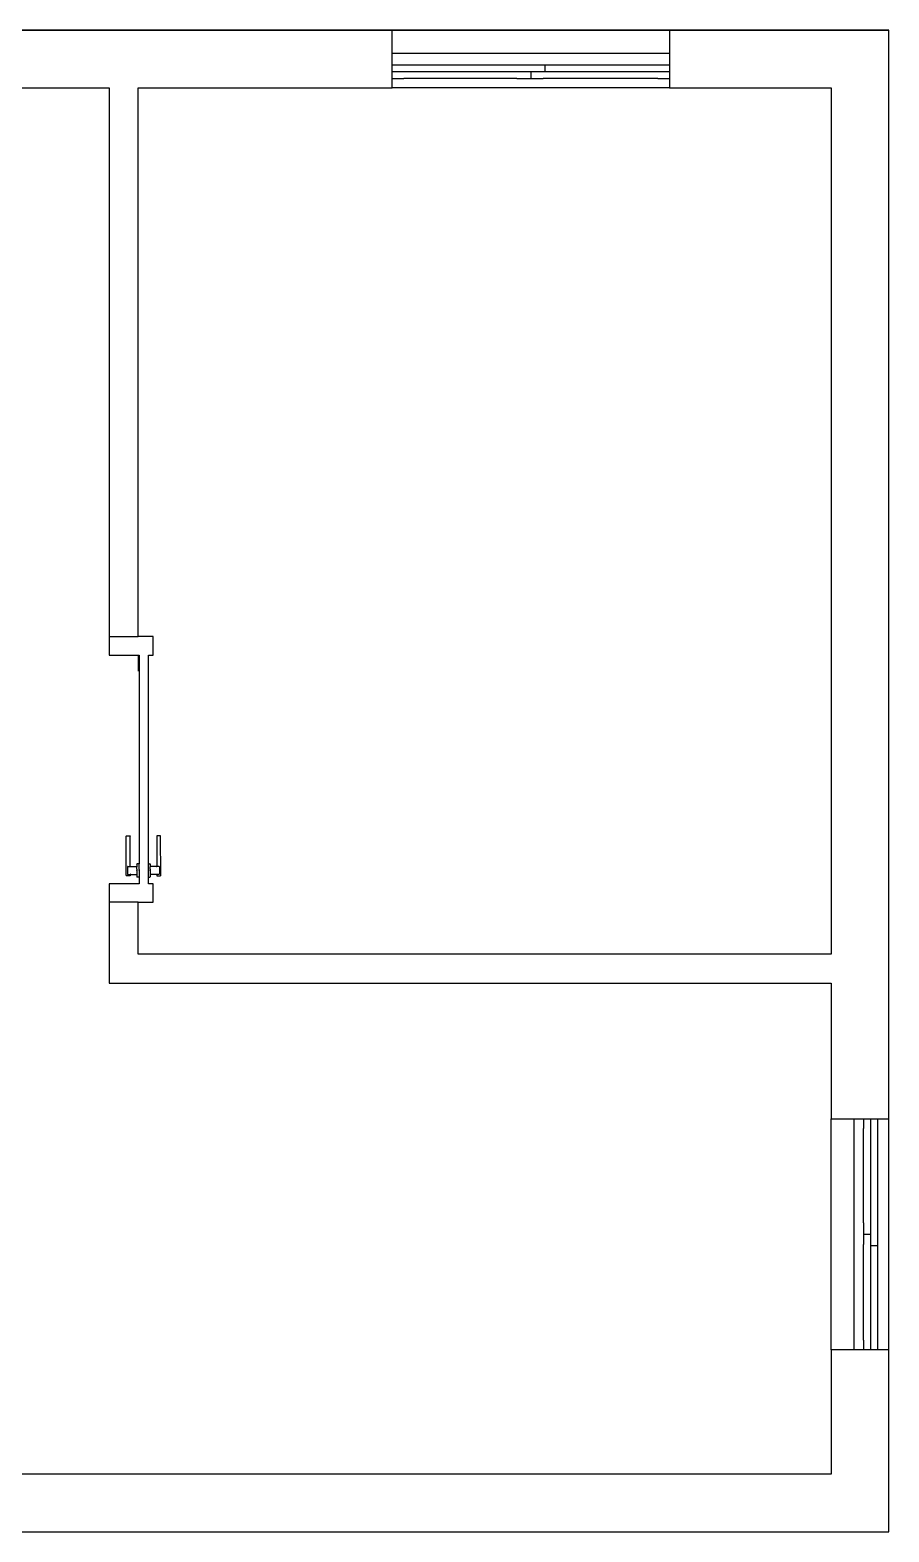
# Model space of a CAD drawing. Header units: millimetres. Extents: x -27866 to 69340, y 57830 to 119705.
# Drawn here: x 5653 to 9371, y 113205 to 119705 of the extents above; entities that cross this region are included whole.
import ezdxf

# ---------------------------------------------------------------- set-up
doc = ezdxf.new("R2010")
doc.units = ezdxf.units.MM
doc.layers.add('SectionCutEdges', color=7, linetype='Continuous')

msp = doc.modelspace()

# ---------------------------------------------------------------- linework, layer by layer
for p, q in [((1120.79975, 119705.38105), (9370.79975, 119705.38105)), ((8420.79975, 119705.38105), (7220.79975, 119705.38105)), ((7220.79975, 119605.38105), (8420.79975, 119605.38105)), ((7220.79975, 119555.38105), (7880.79975, 119555.38105)), ((7760.79975, 119495.38105), (7270.79975, 119495.38105)), ((8370.79975, 119495.38105), (7873.58862, 119495.38105)), ((7880.79975, 119525.38105), (8420.79975, 119525.38105)), ((8420.79975, 119455.38105), (7220.79975, 119455.38105)), ((6120.79975, 116999.87009), (6120.79975, 116930.38105)), ((6069.84219, 116216.64066), (6069.88079, 116216.93836)), ((6070.07507, 116046.44083), (6069.84219, 116216.64066)), ((6069.88079, 116216.93836), (6069.99478, 116217.21588)), ((6069.99478, 116217.21588), (6070.17638, 116217.45431)), ((6070.17638, 116217.45431), (6070.41322, 116217.63741)), ((6070.41322, 116217.63741), (6070.68917, 116217.75269)), ((6070.68917, 116217.75269), (6070.98541, 116217.7923)), ((6070.98541, 116217.7923), (6085.8678, 116217.81362)), ((6085.8678, 116217.81362), (6086.16415, 116217.77486)), ((6086.16415, 116217.77486), (6086.44041, 116217.66037)), ((6086.44041, 116217.66037), (6086.67775, 116217.47795)), ((6086.67775, 116217.47795), (6086.86001, 116217.24004)), ((6086.86001, 116217.24004), (6086.97476, 116216.96285)), ((6086.97476, 116216.96285), (6087.01417, 116216.66526)), ((6087.1546, 116085.52615), (6087.01417, 116216.66526)), ((6201.48757, 116216.69242), (6201.43282, 116085.43834)), ((6201.52655, 116216.99006), (6201.48757, 116216.69242)), ((6201.64088, 116217.26744), (6201.52655, 116216.99006)), ((6201.82278, 116217.50563), (6201.64088, 116217.26744)), ((6202.05986, 116217.68841), (6201.82278, 116217.50563)), ((6202.33595, 116217.80333), (6202.05986, 116217.68841)), ((6202.63224, 116217.84255), (6202.33595, 116217.80333)), ((6217.51464, 116217.84421), (6202.63224, 116217.84255)), ((6217.81094, 116217.80506), (6217.51464, 116217.84421)), ((6218.08706, 116217.69021), (6217.81094, 116217.80506)), ((6218.32418, 116217.50748), (6218.08706, 116217.69021)), ((6218.50613, 116217.26932), (6218.32418, 116217.50748)), ((6218.62053, 116216.99198), (6218.50613, 116217.26932)), ((6218.65957, 116216.69434), (6218.62053, 116216.99198)), ((6218.67863, 116046.49434), (6218.65957, 116216.69434)), ((6115.79936, 116095.95638), (6115.77568, 116084.75397)), ((6115.79936, 116095.95638), (6115.83796, 116096.25407)), ((6115.83796, 116096.25407), (6115.95195, 116096.53159)), ((6115.95195, 116096.53159), (6116.13355, 116096.77003)), ((6116.13355, 116096.77003), (6116.3704, 116096.95312)), ((6116.3704, 116096.95312), (6116.64634, 116097.0684)), ((6116.64634, 116097.0684), (6116.94259, 116097.10801)), ((6125.44867, 116097.1202), (6116.94259, 116097.10801)), ((6125.74502, 116097.08144), (6125.44867, 116097.1202)), ((6125.78109, 116097.06649), (6125.74502, 116097.08144)), ((6165.78109, 116097.08842), (6171.73616, 116097.08909)), ((6172.03246, 116097.04994), (6171.73616, 116097.08909)), ((6172.30858, 116096.93508), (6172.03246, 116097.04994)), ((6172.54569, 116096.75235), (6172.30858, 116096.93508)), ((6172.72765, 116096.5142), (6172.54569, 116096.75235)), ((6172.84205, 116096.23685), (6172.72765, 116096.5142)), ((6172.88109, 116095.93922), (6172.84205, 116096.23685)), ((6172.88109, 116095.93922), (6172.92135, 116084.73686)), ((6070.07507, 116046.44083), (6070.11448, 116046.14324)), ((6070.11448, 116046.14324), (6070.22923, 116045.86605)), ((6070.22923, 116045.86605), (6070.41148, 116045.62814)), ((6070.64883, 116045.44572), (6070.41148, 116045.62814)), ((6070.92509, 116045.33123), (6070.64883, 116045.44572)), ((6071.22144, 116045.29247), (6070.92509, 116045.33123)), ((6086.10383, 116045.31379), (6071.22144, 116045.29247)), ((6075.78574, 116084.69669), (6075.74714, 116084.39899)), ((6075.74714, 116084.39899), (6075.79119, 116052.19902)), ((6075.89972, 116084.97421), (6075.78574, 116084.69669)), ((6075.83061, 116051.90144), (6075.79119, 116052.19902)), ((6075.83061, 116051.90144), (6075.94536, 116051.62424)), ((6076.08133, 116085.21264), (6075.89972, 116084.97421)), ((6076.12761, 116051.38633), (6075.94536, 116051.62424)), ((6076.31817, 116085.39574), (6076.08133, 116085.21264)), ((6076.36496, 116051.20391), (6076.12761, 116051.38633)), ((6076.31817, 116085.39574), (6076.59412, 116085.51102)), ((6076.64122, 116051.08942), (6076.36496, 116051.20391)), ((6076.59412, 116085.51102), (6076.89036, 116085.55063)), ((6076.93757, 116051.05066), (6076.64122, 116051.08942)), ((6076.89036, 116085.55063), (6086.04875, 116085.56375)), ((6076.93757, 116051.05066), (6086.09596, 116051.06378)), ((6086.3451, 116085.52499), (6086.04875, 116085.56375)), ((6086.09596, 116051.06378), (6086.39225, 116051.06421)), ((6086.40007, 116045.3534), (6086.10383, 116045.31379)), ((6086.56471, 116085.5253), (6086.3451, 116085.52499)), ((6086.61181, 116051.10371), (6086.39225, 116051.06421)), ((6086.40007, 116045.3534), (6086.67601, 116045.46868)), ((6086.62121, 116085.52538), (6086.56471, 116085.5253)), ((6086.61181, 116051.10371), (6086.6683, 116051.10379)), ((6086.62121, 116085.52538), (6086.64134, 116085.5646)), ((6086.8583, 116085.52572), (6086.62121, 116085.52538)), ((6086.64134, 116085.5646), (6086.8583, 116085.52572)), ((6086.6683, 116051.10379), (6086.68855, 116051.06463)), ((6086.67601, 116045.46868), (6086.91286, 116045.65177)), ((6086.90545, 116051.06494), (6086.68855, 116051.06463)), ((6086.8583, 116085.52572), (6087.04018, 116085.56517)), ((6087.09256, 116051.1044), (6086.90545, 116051.06494)), ((6087.09446, 116045.89021), (6086.91286, 116045.65177)), ((6087.04018, 116085.56517), (6087.1546, 116085.52615)), ((6087.20175, 116051.06537), (6087.09256, 116051.1044)), ((6087.09446, 116045.89021), (6087.20845, 116046.16773)), ((6087.1546, 116085.52615), (6087.19355, 116085.56539)), ((6087.1546, 116085.52615), (6087.15475, 116085.41126)), ((6087.15475, 116085.41126), (6087.19387, 116085.33562)), ((6087.15492, 116085.29304), (6087.19387, 116085.33562)), ((6087.155, 116085.22851), (6087.15492, 116085.29304)), ((6087.155, 116085.22851), (6087.1943, 116085.02145)), ((6087.1554, 116084.93864), (6087.17379, 116084.99036)), ((6087.1554, 116084.93864), (6087.15571, 116084.71298)), ((6087.15571, 116084.71298), (6087.19512, 116084.41539)), ((6087.17379, 116084.99036), (6087.1943, 116085.02145)), ((6087.19355, 116085.56539), (6087.45828, 116085.52658)), ((6087.19512, 116084.41539), (6087.19387, 116085.33562)), ((6087.19387, 116085.33562), (6087.19512, 116084.41539)), ((6087.23373, 116084.71309), (6087.19512, 116084.41539)), ((6087.23959, 116051.91778), (6087.20089, 116051.69206)), ((6087.20089, 116051.69206), (6087.21942, 116051.64039)), ((6087.24001, 116051.60936), (6087.20129, 116051.40219)), ((6087.20129, 116051.40219), (6087.20138, 116051.33766)), ((6087.20138, 116051.33766), (6087.24044, 116051.29519)), ((6087.24044, 116051.29519), (6087.20154, 116051.21944)), ((6087.20154, 116051.21944), (6087.20175, 116051.06537)), ((6087.20175, 116051.06537), (6087.24076, 116051.06542)), ((6087.20175, 116051.06537), (6087.24705, 116046.46543)), ((6087.24705, 116046.46543), (6087.20845, 116046.16773)), ((6087.21942, 116051.64039), (6087.24001, 116051.60936)), ((6087.34771, 116084.99061), (6087.23373, 116084.71309)), ((6087.24044, 116051.29519), (6087.23959, 116051.91778)), ((6087.23959, 116051.91778), (6087.24044, 116051.29519)), ((6087.24076, 116051.06542), (6087.50538, 116051.10499)), ((6087.39334, 116051.64064), (6087.2786, 116051.91784)), ((6087.47888, 116085.22897), (6087.34771, 116084.99061)), ((6087.52517, 116051.40266), (6087.39334, 116051.64064)), ((6087.45828, 116085.52658), (6087.66774, 116085.56607)), ((6087.52932, 116085.22904), (6087.47888, 116085.22897)), ((6087.50538, 116051.10499), (6087.71495, 116051.0661)), ((6087.5756, 116051.40273), (6087.52517, 116051.40266)), ((6087.70765, 116085.41205), (6087.52932, 116085.22904)), ((6087.75443, 116051.22023), (6087.5756, 116051.40273)), ((6087.77506, 116085.52704), (6087.66774, 116085.56607)), ((6087.76616, 116085.41214), (6087.70765, 116085.41205)), ((6087.82215, 116051.10544), (6087.71495, 116051.0661)), ((6087.81295, 116051.22031), (6087.75443, 116051.22023)), ((6087.97419, 116085.52732), (6087.76616, 116085.41214)), ((6087.97419, 116085.52732), (6087.77506, 116085.52704)), ((6088.02129, 116051.10573), (6087.81295, 116051.22031)), ((6088.02129, 116051.10573), (6087.82215, 116051.10544)), ((6087.97419, 116085.52732), (6088.0316, 116085.56659)), ((6088.04211, 116085.52742), (6087.97419, 116085.52732)), ((6088.08921, 116051.10582), (6088.02129, 116051.10573)), ((6088.02129, 116051.10573), (6088.07881, 116051.06662)), ((6088.0316, 116085.56659), (6088.26033, 116085.56692)), ((6088.26033, 116085.56692), (6088.04211, 116085.52742)), ((6088.07881, 116051.06662), (6088.30754, 116051.06695)), ((6088.30754, 116051.06695), (6088.08921, 116051.10582)), ((6088.26033, 116085.56692), (6114.66872, 116085.60475)), ((6088.30754, 116051.06695), (6114.71593, 116051.10478)), ((6114.96507, 116085.56599), (6114.66872, 116085.60475)), ((6115.01217, 116051.14439), (6114.71593, 116051.10478)), ((6115.24133, 116085.4515), (6114.96507, 116085.56599)), ((6115.28812, 116051.25967), (6115.01217, 116051.14439)), ((6115.47868, 116085.26908), (6115.24133, 116085.4515)), ((6115.52496, 116051.44277), (6115.28812, 116051.25967)), ((6115.47868, 116085.26908), (6115.66094, 116085.03117)), ((6115.70657, 116051.6812), (6115.52496, 116051.44277)), ((6115.66094, 116085.03117), (6115.77568, 116084.75397)), ((6115.82055, 116051.95872), (6115.70657, 116051.6812)), ((6115.77568, 116084.75397), (6115.8151, 116084.45639)), ((6115.82989, 116073.64235), (6115.8151, 116084.45639)), ((6115.85915, 116052.25642), (6115.82055, 116051.95872)), ((6115.82055, 116051.95872), (6115.87489, 116040.75643)), ((6115.82989, 116073.64235), (6115.86907, 116073.52131)), ((6115.83064, 116073.09566), (6115.8693, 116073.35243)), ((6115.83064, 116073.09566), (6115.87001, 116072.83572)), ((6115.83183, 116072.22599), (6115.87001, 116072.83572)), ((6115.87113, 116072.01376), (6115.83183, 116072.22599)), ((6115.87113, 116072.01376), (6115.83338, 116071.09261)), ((6115.8726, 116070.94256), (6115.83338, 116071.09261)), ((6115.8726, 116070.94256), (6115.83519, 116069.77277)), ((6115.83519, 116069.77277), (6115.8743, 116069.69512)), ((6115.83713, 116068.3564), (6115.8743, 116069.69512)), ((6115.83713, 116068.3564), (6115.87797, 116067.01779)), ((6115.83906, 116066.94004), (6115.87797, 116067.01779)), ((6115.83906, 116066.94004), (6115.87967, 116065.77035)), ((6115.84087, 116065.62019), (6115.87967, 116065.77035)), ((6115.88114, 116064.69916), (6115.84087, 116065.62019)), ((6115.88114, 116064.69916), (6115.84242, 116064.48682)), ((6115.84242, 116064.48682), (6115.88226, 116063.8772)), ((6115.84361, 116063.61715), (6115.88226, 116063.8772)), ((6115.84361, 116063.61715), (6115.88297, 116063.36049)), ((6115.8832, 116063.19161), (6115.84436, 116063.07045)), ((6115.84436, 116063.07045), (6115.85915, 116052.25642)), ((6115.86907, 116073.52131), (6115.98381, 116073.24412)), ((6115.86907, 116073.52131), (6115.8693, 116073.35243)), ((6115.87489, 116040.75643), (6115.91431, 116040.45884)), ((6115.88297, 116063.36049), (6115.8832, 116063.19161)), ((6115.99719, 116063.46913), (6115.8832, 116063.19161)), ((6116.02905, 116040.18165), (6115.91431, 116040.45884)), ((6115.98381, 116073.24412), (6116.16607, 116073.00621)), ((6116.17879, 116063.70756), (6115.99719, 116063.46913)), ((6116.02905, 116040.18165), (6116.21131, 116039.94374)), ((6116.16607, 116073.00621), (6116.40341, 116072.82379)), ((6116.41564, 116063.89066), (6116.17879, 116063.70756)), ((6116.21131, 116039.94374), (6116.44865, 116039.76132)), ((6116.40341, 116072.82379), (6116.67967, 116072.7093)), ((6116.69158, 116064.00594), (6116.41564, 116063.89066)), ((6116.44865, 116039.76132), (6116.72491, 116039.64683)), ((6116.67967, 116072.7093), (6116.97602, 116072.67054)), ((6116.98783, 116064.04555), (6116.69158, 116064.00594)), ((6116.72491, 116039.64683), (6117.02126, 116039.60807)), ((6125.52734, 116039.62026), (6117.02126, 116039.60807)), ((6125.48211, 116072.68272), (6125.77835, 116072.72233)), ((6125.78479, 116064.01969), (6125.49391, 116064.05773)), ((6125.52734, 116039.62026), (6125.78752, 116039.65981)), ((6165.78753, 116039.58842), (6171.7426, 116039.58909)), ((6172.03519, 116072.69081), (6171.7389, 116072.65159)), ((6171.73986, 116064.02659), (6172.03616, 116063.98744)), ((6172.03889, 116039.62831), (6171.7426, 116039.58909)), ((6172.31128, 116072.80572), (6172.03519, 116072.69081)), ((6172.03616, 116063.98744), (6172.31228, 116063.87258)), ((6172.31498, 116039.74322), (6172.03889, 116039.62831)), ((6172.54835, 116072.98851), (6172.31128, 116072.80572)), ((6172.31228, 116063.87258), (6172.5494, 116063.68985)), ((6172.55206, 116039.92601), (6172.31498, 116039.74322)), ((6172.73026, 116073.2267), (6172.54835, 116072.98851)), ((6172.5494, 116063.68985), (6172.73135, 116063.4517)), ((6172.73396, 116040.1642), (6172.55206, 116039.92601)), ((6172.84459, 116073.50407), (6172.73026, 116073.2267)), ((6172.73135, 116063.4517), (6172.84575, 116063.17435)), ((6172.73396, 116040.1642), (6172.84829, 116040.44157)), ((6172.88359, 116073.62517), (6172.84459, 116073.50407)), ((6172.84459, 116073.50407), (6172.84461, 116073.33519)), ((6172.88365, 116073.07847), (6172.84461, 116073.33519)), ((6172.88365, 116073.07847), (6172.84467, 116072.81848)), ((6172.88375, 116072.2088), (6172.84467, 116072.81848)), ((6172.84476, 116071.99652), (6172.88375, 116072.2088)), ((6172.84476, 116071.99652), (6172.88387, 116071.07543)), ((6172.84488, 116070.92532), (6172.88387, 116071.07543)), ((6172.84488, 116070.92532), (6172.88402, 116069.75558)), ((6172.88402, 116069.75558), (6172.84502, 116069.67788)), ((6172.84502, 116069.67788), (6172.84517, 116068.33921)), ((6172.88418, 116068.33922), (6172.84502, 116069.67788)), ((6172.84532, 116067.00054), (6172.84517, 116068.33921)), ((6172.88418, 116068.33922), (6172.84532, 116067.00054)), ((6172.88434, 116066.92285), (6172.84532, 116067.00054)), ((6172.88434, 116066.92285), (6172.84546, 116065.75311)), ((6172.88449, 116065.603), (6172.84546, 116065.75311)), ((6172.84558, 116064.68191), (6172.88449, 116065.603)), ((6172.84558, 116064.68191), (6172.88461, 116064.46963)), ((6172.88461, 116064.46963), (6172.84567, 116063.85994)), ((6172.88471, 116063.59996), (6172.84567, 116063.85994)), ((6172.88471, 116063.59996), (6172.84573, 116063.34324)), ((6172.84573, 116063.34324), (6172.84575, 116063.17435)), ((6172.84575, 116063.17435), (6172.88477, 116063.05326)), ((6172.88727, 116040.73922), (6172.84829, 116040.44157)), ((6172.92135, 116084.73686), (6172.88238, 116084.43922)), ((6172.88359, 116073.62517), (6172.88238, 116084.43922)), ((6172.88477, 116063.05326), (6172.88598, 116052.23922)), ((6172.88598, 116052.23922), (6172.92502, 116051.94158)), ((6172.92502, 116051.94158), (6172.88727, 116040.73922)), ((6173.03569, 116085.01423), (6172.92135, 116084.73686)), ((6172.92502, 116051.94158), (6173.03942, 116051.66423)), ((6173.21759, 116085.25243), (6173.03569, 116085.01423)), ((6173.03942, 116051.66423), (6173.22138, 116051.42608)), ((6173.21759, 116085.25243), (6173.45467, 116085.43521)), ((6173.22138, 116051.42608), (6173.45849, 116051.24335)), ((6173.45467, 116085.43521), (6173.73076, 116085.55013)), ((6173.45849, 116051.24335), (6173.73461, 116051.1285)), ((6173.73076, 116085.55013), (6174.02705, 116085.58934)), ((6173.73461, 116051.1285), (6174.03091, 116051.08934)), ((6200.43546, 116085.5923), (6174.02705, 116085.58934)), ((6200.43933, 116051.0923), (6174.03091, 116051.08934)), ((6200.6642, 116085.59233), (6200.43546, 116085.5923)), ((6200.43546, 116085.5923), (6200.65375, 116085.55314)), ((6200.43933, 116051.0923), (6200.6576, 116051.13151)), ((6200.66806, 116051.09233), (6200.43933, 116051.0923)), ((6200.65375, 116085.55314), (6200.72167, 116085.55315)), ((6200.6576, 116051.13151), (6200.72552, 116051.13152)), ((6200.72167, 116085.55315), (6200.6642, 116085.59233)), ((6200.72552, 116051.13152), (6200.66806, 116051.09233)), ((6200.72167, 116085.55315), (6200.9208, 116085.55317)), ((6200.72167, 116085.55315), (6200.92987, 116085.43829)), ((6200.72552, 116051.13152), (6200.93369, 116051.24643)), ((6200.72552, 116051.13152), (6200.92465, 116051.13154)), ((6200.9208, 116085.55317), (6201.02806, 116085.59237)), ((6200.92465, 116051.13154), (6201.03192, 116051.09237)), ((6200.92987, 116085.43829), (6200.98838, 116085.43829)), ((6200.93369, 116051.24643), (6200.99221, 116051.24643)), ((6200.98838, 116085.43829), (6201.16698, 116085.25556)), ((6200.99221, 116051.24643), (6201.17077, 116051.42921)), ((6201.23757, 116085.55321), (6201.02806, 116085.59237)), ((6201.24143, 116051.13158), (6201.03192, 116051.09237)), ((6201.16698, 116085.25556), (6201.21742, 116085.25556)), ((6201.17077, 116051.42921), (6201.2212, 116051.42922)), ((6201.21742, 116085.25556), (6201.34894, 116085.0174)), ((6201.2212, 116051.42922), (6201.35267, 116051.6674)), ((6201.23757, 116085.55321), (6201.50225, 116085.59242)), ((6201.24143, 116051.13158), (6201.50611, 116051.09242)), ((6201.34894, 116085.0174), (6201.46334, 116084.74006)), ((6201.35267, 116051.6674), (6201.46701, 116051.94477)), ((6201.43282, 116085.43834), (6201.46334, 116084.74006)), ((6201.46334, 116084.74006), (6201.50238, 116084.44242)), ((6201.54126, 116085.59242), (6201.50225, 116085.59242)), ((6201.50238, 116084.44242), (6201.50227, 116085.36265)), ((6201.50227, 116085.36265), (6201.50238, 116084.44242)), ((6201.50602, 116051.94478), (6201.54505, 116051.71912)), ((6201.50608, 116051.32219), (6201.50602, 116051.94478)), ((6201.50602, 116051.94478), (6201.50608, 116051.32219)), ((6201.52659, 116051.66742), (6201.50605, 116051.63636)), ((6201.50605, 116051.63636), (6201.50607, 116051.42925)), ((6201.50607, 116051.42925), (6201.54509, 116051.36472)), ((6201.54509, 116051.36472), (6201.50608, 116051.32219)), ((6201.50608, 116051.32219), (6201.50609, 116051.24649)), ((6201.50609, 116051.24649), (6201.50611, 116051.09242)), ((6201.54512, 116051.09242), (6201.50611, 116051.09242)), ((6201.50611, 116051.09242), (6201.50663, 116046.49242)), ((6201.50663, 116046.49242), (6201.54567, 116046.19478)), ((6201.54505, 116051.71912), (6201.52659, 116051.66742)), ((6201.6504, 116085.55325), (6201.54126, 116085.59242)), ((6201.65425, 116051.13162), (6201.54512, 116051.09242)), ((6201.66006, 116045.91744), (6201.54567, 116046.19478)), ((6201.6504, 116085.55325), (6201.83756, 116085.55327)), ((6201.65425, 116051.13162), (6201.84141, 116051.09246)), ((6201.66006, 116045.91744), (6201.84202, 116045.67929)), ((6202.05446, 116085.59248), (6201.83756, 116085.55327)), ((6201.83756, 116085.55327), (6202.07465, 116085.5533)), ((6201.84141, 116051.09246), (6202.05832, 116051.09248)), ((6202.07914, 116045.49656), (6201.84202, 116045.67929)), ((6202.07465, 116085.5533), (6202.05446, 116085.59248)), ((6202.07851, 116051.13167), (6202.05832, 116051.09248)), ((6202.07465, 116085.5533), (6202.13115, 116085.55331)), ((6202.135, 116051.13168), (6202.07851, 116051.13167)), ((6202.35525, 116045.3817), (6202.07914, 116045.49656)), ((6202.13115, 116085.55331), (6202.35075, 116085.59252)), ((6202.135, 116051.13168), (6202.35461, 116051.09252)), ((6202.64705, 116085.59255), (6202.35075, 116085.59252)), ((6202.65091, 116051.09255), (6202.35461, 116051.09252)), ((6202.35525, 116045.3817), (6202.65155, 116045.34255)), ((6211.80545, 116085.59357), (6202.64705, 116085.59255)), ((6211.80931, 116051.09357), (6202.65091, 116051.09255)), ((6202.65155, 116045.34255), (6217.53395, 116045.34421)), ((6212.10175, 116085.55442), (6211.80545, 116085.59357)), ((6211.80931, 116051.09357), (6212.1056, 116051.13279)), ((6212.37787, 116085.43957), (6212.10175, 116085.55442)), ((6212.1056, 116051.13279), (6212.38169, 116051.24771)), ((6212.37787, 116085.43957), (6212.61498, 116085.25684)), ((6212.38169, 116051.24771), (6212.61877, 116051.43049)), ((6212.61498, 116085.25684), (6212.79694, 116085.01868)), ((6212.61877, 116051.43049), (6212.80067, 116051.66868)), ((6212.79694, 116085.01868), (6212.91134, 116084.74134)), ((6212.91501, 116051.94606), (6212.80067, 116051.66868)), ((6212.91134, 116084.74134), (6212.95038, 116084.4437)), ((6212.91501, 116051.94606), (6212.95398, 116052.2437)), ((6212.95038, 116084.4437), (6212.95398, 116052.2437)), ((6217.53395, 116045.34421), (6217.83025, 116045.38343)), ((6217.83025, 116045.38343), (6218.10634, 116045.49835)), ((6218.10634, 116045.49835), (6218.34341, 116045.68113)), ((6218.52532, 116045.91933), (6218.34341, 116045.68113)), ((6218.63965, 116046.1967), (6218.52532, 116045.91933)), ((6218.67863, 116046.49434), (6218.63965, 116046.1967)), ((9120.79975, 113993.12389), (9120.79975, 114993.12389)), ((9220.79975, 113993.12389), (9220.79975, 114993.12389)), ((9320.79975, 114993.12389), (9320.79975, 114443.12389)), ((9370.79975, 113993.12389), (9370.79975, 114993.12389)), ((9260.79975, 114543.12389), (9260.79975, 114951.45722)), ((9260.79975, 114034.79056), (9260.79975, 114449.13317)), ((9290.79975, 114443.12389), (9290.79975, 113993.12389))]:
    msp.add_line(p, q)
at = {"layer": 'SectionCutEdges'}
for p, q in [((7220.79975, 119705.38105), (5245.79975, 119705.38105)), ((7220.79975, 119605.38105), (7220.79975, 119705.38105)), ((9370.79975, 119705.38105), (8420.79975, 119705.38105)), ((8420.79975, 119705.38105), (8420.79975, 119605.38105)), ((9370.79975, 114993.12389), (9370.79975, 119705.38105)), ((7220.79975, 119555.38105), (7220.79975, 119605.38105)), ((8420.79975, 119605.38105), (8420.79975, 119555.38105)), ((7220.79975, 119525.38105), (7220.79975, 119555.38105)), ((7880.79975, 119555.38105), (7880.79975, 119525.38105)), ((7880.79975, 119555.38105), (8420.79975, 119555.38105)), ((8420.79975, 119555.38105), (8420.79975, 119525.38105)), ((7220.79975, 119495.38105), (7220.79975, 119525.38105)), ((7220.79975, 119525.38105), (7820.79975, 119525.38105)), ((7220.79975, 119455.38105), (7220.79975, 119495.38105)), ((7220.79975, 119495.38105), (7270.79975, 119495.38105)), ((7760.79975, 119495.38105), (7820.79975, 119495.38105)), ((7820.79975, 119525.38105), (7880.79975, 119525.38105)), ((7820.79975, 119525.38105), (7820.79975, 119495.38105)), ((7820.79975, 119495.38105), (7873.58862, 119495.38105)), ((8370.79975, 119495.38105), (8420.79975, 119495.38105)), ((8420.79975, 119525.38105), (8420.79975, 119495.38105)), ((8420.79975, 119495.38105), (8420.79975, 119455.38105)), ((5245.79975, 119455.38105), (5995.79975, 119455.38105)), ((5995.79975, 119455.38105), (5995.79975, 117080.38105)), ((6120.79975, 117080.38105), (6120.79975, 119455.38105)), ((6120.79975, 119455.38105), (7220.79975, 119455.38105)), ((8420.79975, 119455.38105), (9120.79975, 119455.38105)), ((9120.79975, 119455.38105), (9120.79975, 115705.38105)), ((5995.79975, 117080.38105), (5995.67101, 117080.35609)), ((5995.67101, 117080.35609), (5995.68002, 116999.85609)), ((5995.79975, 117080.38105), (6120.79975, 117080.38105)), ((6185.67101, 117080.37736), (6120.79975, 117080.38105)), ((6185.68002, 116999.87736), (6185.67101, 117080.37736)), ((5995.68002, 116999.85609), (6125.68002, 116999.87064)), ((6125.68002, 116999.87064), (6125.78109, 116097.06649)), ((6165.68002, 116999.87512), (6185.68002, 116999.87736)), ((6165.78109, 116097.08842), (6165.68002, 116999.87512)), ((6125.78118, 116096.30357), (6125.74613, 116096.26827)), ((6125.77835, 116072.72233), (6125.74613, 116096.26827)), ((6125.78109, 116097.06649), (6125.7811, 116096.9666)), ((6125.7811, 116096.9666), (6125.78112, 116096.78385)), ((6125.78112, 116096.78385), (6125.78115, 116096.54567)), ((6125.78115, 116096.54567), (6125.78118, 116096.30357)), ((6165.78109, 116097.04924), (6165.78109, 116097.08842)), ((6165.78111, 116096.93435), (6165.78109, 116097.04924)), ((6165.78113, 116096.75159), (6165.78111, 116096.93435)), ((6165.78115, 116096.51342), (6165.78113, 116096.75159)), ((6165.78118, 116096.23606), (6165.78115, 116096.51342)), ((6165.78122, 116095.93842), (6165.78118, 116096.23606)), ((6165.7874, 116040.73842), (6165.78122, 116095.93842)), ((6125.77855, 116072.57438), (6125.77835, 116072.72233)), ((6125.77915, 116072.13961), (6125.77855, 116072.57438)), ((6125.77915, 116072.13961), (6125.78009, 116071.44799)), ((6125.78133, 116070.54666), (6125.78009, 116071.44799)), ((6125.78133, 116070.54666), (6125.78276, 116069.49704)), ((6125.7843, 116068.37065), (6125.78276, 116069.49704)), ((6125.7843, 116068.37065), (6125.78443, 116067.24431)), ((6125.78443, 116067.24431), (6125.78455, 116066.19482)), ((6125.78455, 116066.19482), (6125.78465, 116065.29367)), ((6125.78465, 116065.29367), (6125.78472, 116064.60223)), ((6125.78472, 116064.60223), (6125.78477, 116064.1676)), ((6125.78477, 116064.1676), (6125.78479, 116064.01969)), ((6125.78479, 116064.01969), (6125.78742, 116040.50815)), ((6125.78742, 116040.50815), (6125.78743, 116040.47299)), ((6125.78743, 116040.47299), (6125.78746, 116040.19563)), ((6125.78746, 116040.19563), (6125.78748, 116039.95746)), ((6125.78748, 116039.95746), (6125.7875, 116039.7747)), ((6125.7875, 116039.7747), (6125.78752, 116039.65981)), ((6125.78752, 116039.65981), (6125.79074, 116010.87065)), ((6165.78743, 116040.44078), (6165.7874, 116040.73842)), ((6165.78746, 116040.16342), (6165.78743, 116040.44078)), ((6165.78749, 116039.92525), (6165.78746, 116040.16342)), ((6165.78751, 116039.74249), (6165.78749, 116039.92525)), ((6165.78752, 116039.62761), (6165.78751, 116039.74249)), ((6165.78753, 116039.58842), (6165.78752, 116039.62761)), ((6165.79074, 116010.87513), (6165.78753, 116039.58842)), ((6125.79074, 116010.87065), (5995.79074, 116010.8561)), ((5995.79074, 116010.8561), (5995.79975, 115930.3561)), ((6185.79074, 116010.87737), (6165.79074, 116010.87513)), ((6185.79975, 115930.37737), (6185.79074, 116010.87737)), ((6120.79975, 115930.37009), (5995.79975, 115930.3561)), ((5995.79975, 115930.3561), (5995.79975, 115705.38105)), ((6120.79975, 115930.37009), (6185.79975, 115930.37737)), ((6120.79975, 115705.38105), (6120.79975, 115930.37009)), ((5995.79975, 115705.38105), (5995.79975, 115580.38105)), ((9120.79975, 115705.38105), (6120.79975, 115705.38105)), ((5995.79975, 115580.38105), (6120.79975, 115580.38105)), ((6120.79975, 115580.38105), (9120.79975, 115580.38105)), ((9120.79975, 115580.38105), (9120.79975, 114993.12389)), ((9120.79975, 114993.12389), (9220.79975, 114993.12389)), ((9220.79975, 114993.12389), (9260.79975, 114993.12389)), ((9260.79975, 114993.12389), (9260.79975, 114951.45722)), ((9260.79975, 114993.12389), (9290.79975, 114993.12389)), ((9290.79975, 114993.12389), (9320.79975, 114993.12389)), ((9290.79975, 114993.12389), (9290.79975, 114493.12389)), ((9320.79975, 114993.12389), (9370.79975, 114993.12389)), ((9260.79975, 114543.12389), (9260.79975, 114493.12389)), ((9290.79975, 114493.12389), (9260.79975, 114493.12389)), ((9260.79975, 114493.12389), (9260.79975, 114449.13317)), ((9290.79975, 114493.12389), (9290.79975, 114443.12389)), ((9320.79975, 114443.12389), (9290.79975, 114443.12389)), ((9320.79975, 114443.12389), (9320.79975, 113993.12389)), ((9260.79975, 114034.79056), (9260.79975, 113993.12389)), ((9120.79975, 113993.12389), (9120.79975, 113455.38105)), ((9220.79975, 113993.12389), (9120.79975, 113993.12389)), ((9260.79975, 113993.12389), (9220.79975, 113993.12389)), ((9290.79975, 113993.12389), (9260.79975, 113993.12389)), ((9320.79975, 113993.12389), (9290.79975, 113993.12389)), ((9370.79975, 113993.12389), (9320.79975, 113993.12389)), ((9370.79975, 113205.38105), (9370.79975, 113993.12389)), ((9120.79975, 113455.38105), (5570.79975, 113455.38105)), ((5570.79975, 113205.38105), (9370.79975, 113205.38105))]:
    msp.add_line(p, q, dxfattribs=at)

doc.saveas('drawing.dxf')
